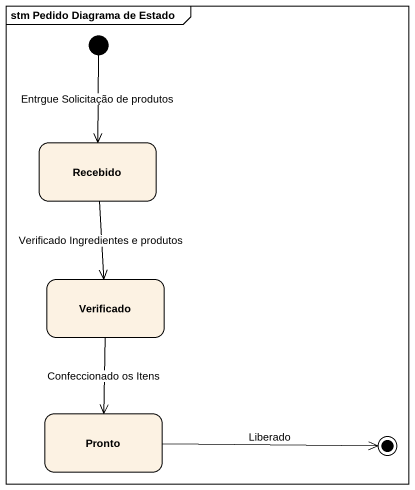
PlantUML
@startuml
mainframe stm Pedido Diagrama de Estado
hide empty description
state Recebido
state Verificado
state Pronto
[*] --> Recebido : Entrgue Solicitação de produtos
Recebido --> Verificado : Verificado Ingredientes e produtos
Verificado --> Pronto : Confeccionado os Itens
Pronto -right-> [*] : Liberado
@enduml
